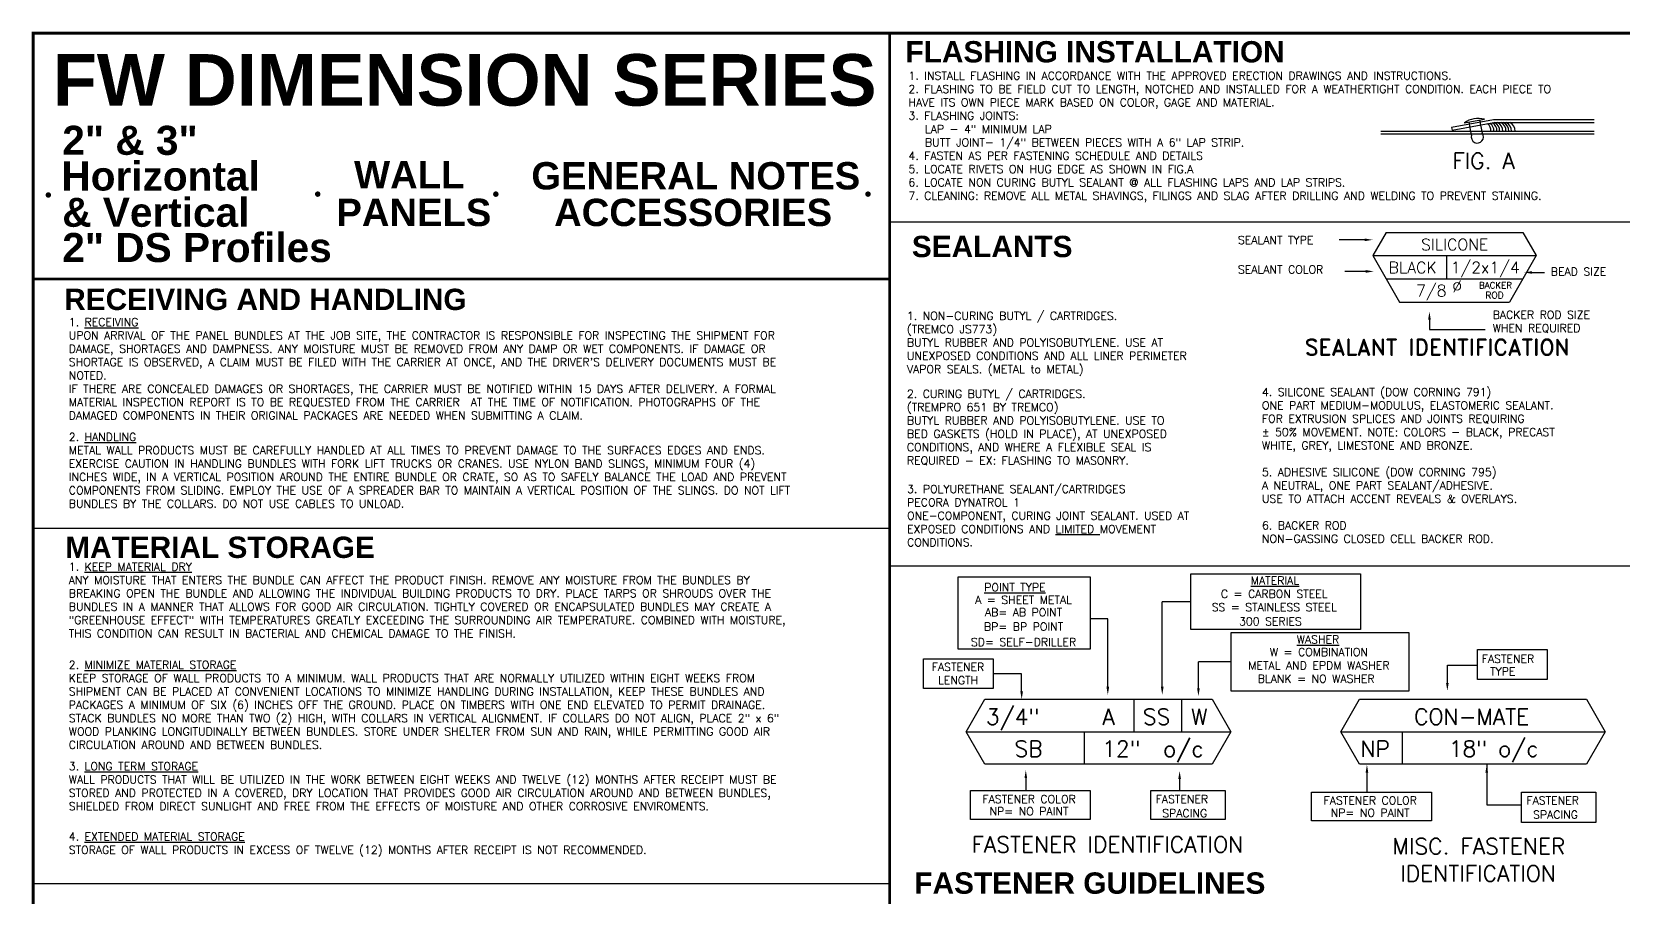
# Model space of a CAD drawing. Header units: inches. Extents: x 0 to 10293, y 0 to 4182.
# Drawn here: x 147.9 to 222.5, y 43.3 to 83.8 of the extents above; entities that cross this region are included whole.
import ezdxf
from ezdxf.enums import TextEntityAlignment as Align

# ---------------------------------------------------------------- set-up
doc = ezdxf.new("R2010")
doc.units = ezdxf.units.IN
doc.header["$LTSCALE"] = 48
doc.header["$MEASUREMENT"] = 0
doc.layers.add('TEXT', color=2, linetype='Continuous')
doc.styles.add('LEROY', font='simplex.shx', dxfattribs={"height": 0.375})
doc.styles.add('ROMAND', font='romand')
doc.styles.add('SIMPLEX', font='SIMPLEX.SHX')
doc.styles.add('TITLE', font='sasb____.pfb', dxfattribs={"height": 2})
doc.dimstyles.new('CENTRIA', dxfattribs={"dimscale": 4, "dimtxt": 0.09375, "dimasz": 0.0938, "dimexe": 0.18, "dimexo": 0.0625, "dimgap": 0.0625, "dimtad": 3, "dimdec": 4, "dimzin": 1, "dimdsep": 46, "dimlunit": 4, "dimtxsty": 'SIMPLEX', "dimcen": 0.09, "dimclrt": 2, "dimadec": 0, "dimazin": 0, "dimtfac": 1, "dimtdec": 4, "dimtmove": 0, "dimatfit": 3, "dimfxl": 0, "dimtolj": 1, "dimtzin": 0, "dimarcsym": 0})

# ---------------------------------------------------------------- blocks, each defined once
blk = doc.blocks.new('RIVET44')
at = {"layer": 'TEXT'}
for p, q in [((-0.12, 0), (0.12, 0)), ((-0.062, -0.156), (-0.062, 0)), ((0.062, 0), (0.062, -0.156))]:
    blk.add_line(p, q, dxfattribs=at)
for centre, radius, start, end in [((0, -0.24), 0.268, 63.5239, 116.4761), ((0, -0.19), 0.0708, 151.9565, 28.0435)]:
    blk.add_arc(centre, radius, start, end, dxfattribs=at)

msp = doc.modelspace()

# ---------------------------------------------------------------- linework, layer by layer
for p, q in [((211.16611, 79.16229), (221.16255, 79.16229)), ((211.16611, 79.03429), (221.16255, 79.03429)), ((210.40655, 74.06867), (209.20179, 74.06867)), ((211.40856, 74.41669), (210.78037, 73.32863)), ((211.40856, 74.41669), (217.8132, 74.41669)), ((217.8132, 74.41669), (218.44139, 73.32863)), ((210.78037, 73.32863), (218.44139, 73.32863)), ((210.78037, 73.32863), (211.40856, 72.24058)), ((214.2339, 73.32863), (214.2339, 72.24058)), ((218.44139, 73.32863), (217.8132, 72.24058)), ((210.45591, 72.5886), (209.48027, 72.5886)), ((218.25001, 72.53926), (218.82996, 72.53926)), ((211.40856, 72.24058), (217.8132, 72.24058)), ((211.40988, 72.24058), (212.03794, 71.15275)), ((217.8132, 72.24058), (217.18514, 71.15275)), ((212.03794, 71.15275), (217.18514, 71.15275)), ((213.43883, 70.32631), (213.43883, 69.8626)), ((213.43883, 69.8626), (216.0553, 69.8626)), ((200.91572, 53.12454), (200.91572, 57.11245)), ((202.26282, 57.11245), (200.91572, 57.11245)), ((198.36502, 56.30997), (197.58985, 56.30997)), ((198.36502, 53.12454), (198.36502, 56.30997)), ((194.32676, 53.73592), (192.98497, 53.73592)), ((194.32676, 52.91017), (194.32676, 53.73592)), ((204.13934, 54.29802), (202.61156, 54.29802)), ((214.27835, 53.30466), (214.27835, 54.13041)), ((214.27835, 54.13041), (215.69684, 54.13041)), ((199.59091, 52.53804), (199.59091, 51.01804)), ((201.81866, 52.53804), (201.81866, 51.01804)), ((191.72833, 51.01804), (204.12563, 51.01804)), ((197.25177, 51.01804), (197.25177, 49.49804)), ((209.27818, 51.01804), (221.67548, 51.01804)), ((212.15297, 51.01804), (212.15297, 49.49804)), ((194.52055, 48.84333), (194.52055, 48.25664)), ((201.72965, 48.8046), (201.72965, 48.25664)), ((210.50963, 49.10558), (210.50963, 48.19043))]:
    msp.add_line(p, q)
at = {"linetype": 'Continuous'}
msp.add_line((202.61156, 53.05578), (202.61156, 54.29802), dxfattribs=at)
for points, const_width in [([(148, 0), (148, 83.752), (284, 83.752), (284, 0)], 0.128), ([(188.1414, 83.752), (188.1414, 0)], 0.125), ([(188.1414, 74.90786), (222.91496, 74.90786)], 0.0625), ([(188.1414, 72.23048), (148, 72.23048)], 0.125), ([(188.1414, 60.54908), (148, 60.54908)], 0.0625), ([(188.1414, 58.78733), (222.91496, 58.78733)], 0.0625), ([(188.1414, 43.90313), (148, 43.90313)], 0.0625)]:
    msp.add_lwpolyline(points, dxfattribs=dict(const_width=const_width))
msp.add_lwpolyline([(221.16277, 79.68777), (216.4484, 79.68777), (214.47879, 79.34047), (214.50101, 79.21442), (216.4596, 79.55977), (221.16277, 79.55977)])
at = {"const_width": 0.1279}
for points in [[(148.64611, 76.16975, 1), (148.77401, 76.16975, 1)], [(161.2704, 76.21034, 1), (161.3983, 76.21034, 1)], [(169.61856, 76.21034, 1), (169.74646, 76.21034, 1)], [(187.06139, 76.21034, 1), (187.18929, 76.21034, 1)]]:
    msp.add_lwpolyline(points, format="xyb", close=True, dxfattribs=at)
for points in [[(191.35011, 58.27457), (197.53799, 58.27457), (197.53799, 54.89089), (191.35011, 54.89089)], [(202.26282, 55.81487), (202.26282, 58.41004), (210.20833, 58.41004), (210.20833, 55.81487)], [(204.13934, 52.92647), (204.13934, 55.66957), (212.47243, 55.66957), (212.47243, 52.92647)], [(215.69684, 53.47193), (215.69684, 54.86635), (218.95256, 54.86635), (218.95256, 53.47193)], [(189.72925, 53.03871), (189.72925, 54.43313), (192.98497, 54.43313), (192.98497, 53.03871)], [(204.12563, 51.01804), (203.24806, 49.49804), (192.60591, 49.49804), (191.72833, 51.01804), (192.60591, 52.53804), (203.24806, 52.53804)], [(221.67548, 51.01804), (220.7979, 49.49804), (210.15575, 49.49804), (209.27818, 51.01804), (210.15575, 52.53804), (220.7979, 52.53804)], [(191.92373, 46.90095), (191.92373, 48.25664), (197.54372, 48.25664), (197.54372, 46.90095)], [(200.3731, 46.90095), (200.3731, 48.25664), (203.86137, 48.25664), (203.86137, 46.90095)], [(207.91281, 46.83474), (207.91281, 48.19043), (213.5328, 48.19043), (213.5328, 46.83474)], [(217.7519, 46.75728), (217.7519, 48.19043), (221.24017, 48.19043), (221.24017, 46.75728)]]:
    msp.add_lwpolyline(points, close=True)
for centre, end in [((215.90835, 79.18455), 51.2590501), ((216.04623, 79.18455), 56.1828692), ((216.18941, 79.18455), 61.4262571), ((216.31668, 79.18455), 65.4120292), ((216.45986, 79.18455), 65.4120292), ((216.61365, 79.18455), 65.4120292), ((216.74092, 79.18455), 65.4120292), ((216.86819, 79.18455), 65.4120292), ((217.03788, 79.18455), 65.4120292)]:
    msp.add_arc(centre, 0.41264, 356.8484143, end)
for points in [[(210.40655, 74.13117), (210.40655, 74.00617), (210.78155, 74.06867)], [(210.45591, 72.6511), (210.45591, 72.5261), (210.83091, 72.5886)], [(218.25001, 72.47676), (218.25001, 72.60176), (217.87501, 72.53926)], [(213.37633, 70.32631), (213.50133, 70.32631), (213.43883, 70.70131)], [(198.42752, 53.12454), (198.30252, 53.12454), (198.36502, 52.74954)], [(200.97822, 53.12454), (200.85322, 53.12454), (200.91572, 52.74954)], [(214.34085, 53.30466), (214.21585, 53.30466), (214.27835, 52.92966)], [(194.38926, 52.91017), (194.26426, 52.91017), (194.32676, 52.53517)], [(210.44713, 49.10558), (210.57213, 49.10558), (210.50963, 49.48058)], [(194.45805, 48.84333), (194.58305, 48.84333), (194.52055, 49.21833)], [(201.66715, 48.8046), (201.79215, 48.8046), (201.72965, 49.1796)]]:
    msp.add_solid(points)
at = {"linetype": 'Continuous'}
msp.add_solid([(202.67409, 53.05578), (202.54903, 53.05578), (202.61156, 52.68058)], dxfattribs=at)

# ---------------------------------------------------------------- block references
at = {"xscale": 4.000000000000004, "yscale": 4, "zscale": 4, "rotation": 10.54344345864578}
msp.add_blockref('RIVET44', (215.54525, 79.63242), dxfattribs=at)

# ---------------------------------------------------------------- texts
for s, height, style, p in [('FW DIMENSION SERIES', 2.4144335, 'TITLE', (148.92617, 80.35634)), ('2" & 3" ', 1.361075, 'TITLE', (149.36263, 78.05239)), ('Horizontal', 1.361075, 'TITLE', (149.32311, 76.37852)), ('WALL', 1.281392, 'TITLE', (163.03836, 76.47676)), ('GENERAL NOTES', 1.2813925, 'TITLE', (171.3471, 76.43031)), ('& Vertical', 1.361075, 'TITLE', (149.36263, 74.67996)), ('PANELS', 1.281392, 'TITLE', (162.21055, 74.71307)), ('ACCESSORIES', 1.2813925, 'TITLE', (172.41496, 74.71307)), ('2" DS Profiles', 1.361075, 'TITLE', (149.36263, 73.02819)), ('SEALANT TYPE', 0.375, 'LEROY', (204.46254, 73.87133)), ('SEALANT COLOR', 0.375, 'LEROY', (204.46254, 72.48992)), ('BEAD SIZE', 0.375, 'LEROY', (219.12617, 72.39125)), ('%%c', 0.536759, 'LEROY', (214.50756, 71.62258)), ('WHEN REQUIRED', 0.375, 'LEROY', (216.40087, 69.74349)), ('BACKER ROD SIZE', 0.375, 'LEROY', (216.40087, 70.36849)), ('%%uMATERIAL', 0.375, 'LEROY', (205.06539, 57.91515)), ('%%UPOINT TYPE%%U', 0.375, 'LEROY', (192.57268, 57.59752)), ('FASTENER', 0.375, 'LEROY', (215.89063, 54.24661)), ('TYPE', 0.375, 'LEROY', (216.27822, 53.66034)), ('3/4"', 0.75, 'LEROY', (192.65233, 51.34769)), ('o/c', 0.75, 'LEROY', (200.95869, 49.83941)), ('NP', 0.75, 'LEROY', (210.20217, 49.84769)), ('FASTENER', 0.375, 'LEROY', (200.60565, 47.67563)), ('FASTENER', 0.375, 'LEROY', (217.98445, 47.60942)), ('SPACING', 0.375, 'LEROY', (200.91572, 47.0119)), ('SPACING', 0.375, 'LEROY', (218.29452, 46.94569))]:
    msp.add_text(s, height=height, dxfattribs=dict(style=style)).set_placement(p)
for s, height, style, p in [('FLASHING INSTALLATION', 1, 'TITLE', (197.76763, 82.38141)), ('FIG. A', 0.75, 'LEROY', (215.9774, 77.3915)), ('SEALANTS', 1, 'TITLE', (192.94433, 73.25742)), ('SILICONE', 0.536869, 'LEROY', (214.6208, 73.57953)), ('1/2x1/4', 0.536869, 'LEROY', (216.05245, 72.50287)), ('BLACK', 0.536869, 'LEROY', (212.65228, 72.50287)), ('RECEIVING AND HANDLING', 1, 'TITLE', (158.8831, 70.77941)), ('BACKER', 0.299332, 'LEROY', (216.53563, 71.7901)), ('ROD', 0.312735, 'LEROY', (216.49198, 71.31952)), ('SEALANT IDENTIFICATION', 0.75, 'ROMAND', (213.80387, 68.66193)), ('MATERIAL STORAGE', 1, 'TITLE', (156.75817, 59.16154)), ('C = CARBON STEEL', 0.375, 'LEROY', (206.16368, 57.29015)), ('A = SHEET METAL', 0.375, 'LEROY', (194.41625, 57.00983)), ('AB= AB POINT', 0.375, 'LEROY', (194.41625, 56.42628)), ('SS = STAINLESS STEEL', 0.375, 'LEROY', (206.16368, 56.66515)), ('BP= BP POINT', 0.375, 'LEROY', (194.41625, 55.75396)), ('300 SERIES', 0.375, 'LEROY', (205.98364, 56.00142)), ('SD= SELF-DRILLER', 0.375, 'LEROY', (194.41625, 55.03285)), ('%%UWASHER%%U', 0.375, 'LEROY', (208.2139, 55.15262)), ('W = COMBINATION', 0.375, 'LEROY', (208.25767, 54.5646)), ('FASTENER', 0.375, 'LEROY', (191.34561, 53.86563)), ('METAL AND EPDM WASHER', 0.375, 'LEROY', (208.25767, 53.9396)), ('LENGTH', 0.375, 'LEROY', (191.34561, 53.24063)), ('BLANK = NO WASHER', 0.375, 'LEROY', (208.13147, 53.31494)), ('A', 0.75, 'LEROY', (198.40233, 51.34769)), ('SS', 0.75, 'LEROY', (200.65233, 51.34769)), ('W', 0.75, 'LEROY', (202.65233, 51.34769)), ('CON-MATE', 0.75, 'LEROY', (215.41776, 51.34769)), ('18" o/c', 0.75, 'LEROY', (216.45217, 49.84769)), ('SB', 0.75, 'LEROY', (194.65233, 49.84769)), ('FASTENER COLOR', 0.375, 'LEROY', (194.67558, 47.67563)), ('FASTENER COLOR', 0.375, 'LEROY', (210.66467, 47.60942)), ('NP= NO PAINT', 0.375, 'LEROY', (194.67, 47.10047)), ('NP= NO PAINT', 0.375, 'LEROY', (210.65908, 47.03427)), ('FASTENER IDENTIFICATION', 0.75, 'SIMPLEX', (198.34516, 45.36121)), ('MISC. FASTENER', 0.75, 'SIMPLEX', (215.75892, 45.27591)), ('IDENTIFICATION', 0.75, 'SIMPLEX', (215.72172, 44.00189)), ('FASTENER GUIDELINES', 1, 'TITLE', (197.52403, 43.42673))]:
    msp.add_text(s, height=height, dxfattribs=dict(style=style)).set_placement(p, align=Align.CENTER)
at = {"style": 'LEROY'}
for s, height, p in [('7/8', 0.536759, (214.23677, 71.41845)), ('12"', 0.75, (199.90233, 49.84769))]:
    msp.add_text(s, height=height, dxfattribs=at).set_placement(p, align=Align.RIGHT)
at = {"char_height": 0.375, "attachment_point": 1, "style": 'LEROY'}
for s, insert, width in [('1. INSTALL FLASHING IN ACCORDANCE WITH THE APPROVED ERECTION DRAWINGS AND INSTRUCTIONS.\\P2. FLASHING TO BE FIELD CUT TO LENGTH, NOTCHED AND INSTALLED FOR A WEATHERTIGHT CONDITION. EACH PIECE TO HAVE ITS OWN PIECE MARK BASED ON COLOR, GAGE AND MATERIAL.\\P3. FLASHING JOINTS:\\P   LAP - 4" MINIMUM LAP \\P   BUTT JOINT- 1/4" BETWEEN PIECES WITH A 6" LAP STRIP.\\P4. FASTEN AS PER FASTENING SCHEDULE AND DETAILS\\P5. LOCATE RIVETS ON HUG EDGE AS SHOWN IN FIG.A\\P6. LOCATE NON CURING BUTYL SEALANT @ ALL FLASHING LAPS AND LAP STRIPS.\\P7. CLEANING: REMOVE ALL METAL SHAVINGS, FILINGS AND SLAG AFTER DRILLING AND WELDING TO PREVENT STAINING.', (189.02127, 81.94863), 33.3409638), ("1. \\LRECEIVING\\P\\lUPON ARRIVAL OF THE PANEL BUNDLES AT THE JOB SITE, THE CONTRACTOR IS RESPONSIBLE FOR INSPECTING THE SHIPMENT FOR DAMAGE, SHORTAGES AND DAMPNESS. ANY MOISTURE MUST BE REMOVED FROM ANY DAMP OR WET COMPONENTS. IF DAMAGE OR SHORTAGE IS OBSERVED, A CLAIM MUST BE FILED WITH THE CARRIER AT ONCE, AND THE DRIVER'S DELIVERY DOCUMENTS MUST BE NOTED.\\PIF THERE ARE CONCEALED DAMAGES OR SHORTAGES, THE CARRIER MUST BE NOTIFIED WITHIN 15 DAYS AFTER DELIVERY. A FORMAL MATERIAL INSPECTION REPORT IS TO BE REQUESTED FROM THE CARRIER  AT THE TIME OF NOTIFICATION. PHOTOGRAPHS OF THE DAMAGED COMPONENTS IN THEIR ORIGINAL PACKAGES ARE NEEDED WHEN SUBMITTING A CLAIM.", (149.66772, 70.40254), 36.8125), ('1. NON-CURING BUTYL / CARTRIDGES.\\P(TREMCO JS773)\\PBUTYL RUBBER AND POLYISOBUTYLENE. USE AT  UNEXPOSED CONDITIONS AND ALL LINER PERIMETER VAPOR SEALS. (METAL to METAL)', (188.94928, 70.69551), 14.5), ('4. SILICONE SEALANT (DOW CORNING 791)\\PONE PART MEDIUM-MODULUS, ELASTOMERIC SEALANT.\\PFOR EXTRUSION SPLICES AND JOINTS REQUIRING\\P± 50% MOVEMENT. NOTE: COLORS - BLACK, PRECAST \\PWHITE, GREY, LIMESTONE AND BRONZE.\\P\\P5. ADHESIVE SILICONE (DOW CORNING 795)\\PA NEUTRAL, ONE PART SEALANT/ADHESIVE.\\PUSE TO ATTACH ACCENT REVEALS & OVERLAYS.\\P\\P6. BACKER ROD\\PNON-GASSING CLOSED CELL BACKER ROD.', (205.589, 67.12415), 17.125), ('2. CURING BUTYL / CARTRIDGES.\\P(TREMPRO 651 BY TREMCO)\\PBUTYL RUBBER AND POLYISOBUTYLENE. USE TO\\PBED GASKETS (HOLD IN PLACE), AT UNEXPOSED CONDITIONS, AND WHERE A FLEXIBLE SEAL IS REQUIRED - EX: FLASHING TO MASONRY.', (188.94928, 67.04012), 14.5), ('2. \\LHANDLING\\P\\lMETAL WALL PRODUCTS MUST BE CAREFULLY HANDLED AT ALL TIMES TO PREVENT DAMAGE TO THE SURFACES EDGES AND ENDS. EXERCISE CAUTION IN HANDLING BUNDLES WITH FORK LIFT TRUCKS OR CRANES. USE NYLON BAND SLINGS, MINIMUM FOUR (4) INCHES WIDE, IN A VERTICAL POSITION AROUND THE ENTIRE BUNDLE OR CRATE, SO AS TO SAFELY BALANCE THE LOAD AND PREVENT COMPONENTS FROM SLIDING. EMPLOY THE USE OF A SPREADER BAR TO MAINTAIN A VERTICAL POSITION OF THE SLINGS. DO NOT LIFT BUNDLES BY THE COLLARS. DO NOT USE CABLES TO UNLOAD.', (149.66772, 65.01803), 36.8125), ('3. POLYURETHANE SEALANT/CARTRIDGES\\PPECORA DYNATROL 1\\PONE-COMPONENT, CURING JOINT SEALANT. USED AT EXPOSED CONDITIONS AND \\LLIMITED\\l MOVEMENT CONDITIONS.', (188.95738, 62.57939), 14.90625), ('1. \\LKEEP MATERIAL DRY\\P\\lANY MOISTURE THAT ENTERS THE BUNDLE CAN AFFECT THE PRODUCT FINISH. REMOVE ANY MOISTURE FROM THE BUNDLES BY BREAKING OPEN THE BUNDLE AND ALLOWING THE INDIVIDUAL BUILDING PRODUCTS TO DRY. PLACE TARPS OR SHROUDS OVER THE BUNDLES IN A MANNER THAT ALLOWS FOR GOOD AIR CIRCULATION. TIGHTLY COVERED OR ENCAPSULATED BUNDLES MAY CREATE A "GREENHOUSE EFFECT" WITH TEMPERATURES GREATLY EXCEEDING THE SURROUNDING AIR TEMPERATURE. COMBINED WITH MOISTURE, THIS CONDITION CAN RESULT IN BACTERIAL AND CHEMICAL DAMAGE TO THE FINISH.', (149.66772, 58.93987), 36.8125), ('2. \\LMINIMIZE MATERIAL STORAGE\\P\\lKEEP STORAGE OF WALL PRODUCTS TO A MINIMUM. WALL PRODUCTS THAT ARE NORMALLY UTILIZED WITHIN EIGHT WEEKS FROM SHIPMENT CAN BE PLACED AT CONVENIENT LOCATIONS TO MINIMIZE HANDLING DURING INSTALLATION, KEEP THESE BUNDLES AND PACKAGES A MINIMUM OF SIX (6) INCHES OFF THE GROUND. PLACE ON TIMBERS WITH ONE END ELEVATED TO PERMIT DRAINAGE. STACK BUNDLES NO MORE THAN TWO (2) HIGH, WITH COLLARS IN VERTICAL ALIGNMENT. IF COLLARS DO NOT ALIGN, PLACE 2" x 6" WOOD PLANKING LONGITUDINALLY BETWEEN BUNDLES. STORE UNDER SHELTER FROM SUN AND RAIN, WHILE PERMITTING GOOD AIR CIRCULATION AROUND AND BETWEEN BUNDLES.', (149.66772, 54.342), 36.8125), ('3. \\LLONG TERM STORAGE\\P\\lWALL PRODUCTS THAT WILL BE UTILIZED IN THE WORK BETWEEN EIGHT WEEKS AND TWELVE (12) MONTHS AFTER RECEIPT MUST BE STORED AND PROTECTED IN A COVERED, DRY LOCATION THAT PROVIDES GOOD AIR CIRCULATION AROUND AND BETWEEN BUNDLES, SHIELDED FROM DIRECT SUNLIGHT AND FREE FROM THE EFFECTS OF MOISTURE AND OTHER CORROSIVE ENVIROMENTS.', (149.66772, 49.58751), 36.8125), ('4. \\LEXTENDED MATERIAL STORAGE\\P\\lSTORAGE OF WALL PRODUCTS IN EXCESS OF TWELVE (12) MONTHS AFTER RECEIPT IS NOT RECOMMENDED.', (149.66772, 46.29205), 36.8125)]:
    msp.add_mtext(s, dxfattribs=dict(at, insert=insert, width=width))

# ---------------------------------------------------------------- leaders
msp.add_leader([(216.12275, 49.47652), (216.12275, 47.58816), (217.7519, 47.58816)], dimstyle='CENTRIA', override={"dimscale": 4, "dimtofl": 1})

doc.saveas('drawing.dxf')
